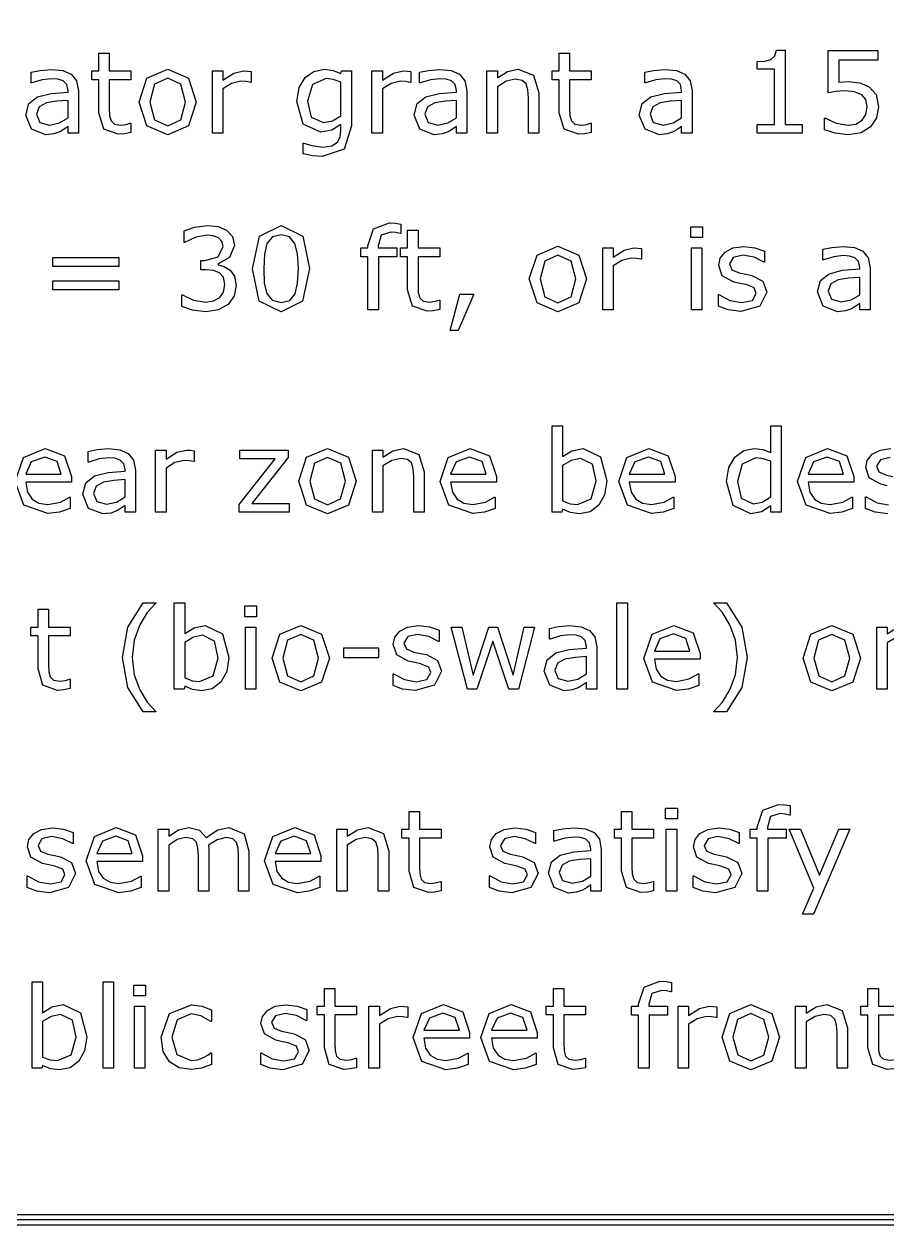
# Model space of a CAD drawing. Extents: x -17 to 192, y 167 to 459.
# Drawn here: x 131.2 to 149.25, y 238.02 to 263.16 of the extents above; entities that cross this region are included whole.
import ezdxf

# ---------------------------------------------------------------- set-up
doc = ezdxf.new("R2010")
doc.units = 0
doc.header["$MEASUREMENT"] = 0
doc.layers.add('Layer 1', color=7, linetype='Continuous')

msp = doc.modelspace()

# ---------------------------------------------------------------- linework, layer by layer
at = {"layer": 'Layer 1', "color": 7}
for points in [[(94.720714, 285.32699), (94.267482, 285.235512), (93.897411, 284.986025), (93.647924, 284.615954), (93.556446, 284.162722), (93.556446, 239.183612), (93.647924, 238.73038), (93.897411, 238.360309), (94.267482, 238.110822), (94.720714, 238.019344), (174.095614, 238.019344), (174.548846, 238.110822), (174.918917, 238.360309), (175.168404, 238.73038), (175.259882, 239.183612), (175.259882, 284.162722), (175.168404, 284.615954), (174.918917, 284.986025), (174.548846, 285.235512), (174.095614, 285.32699), (94.720714, 285.32699)], [(94.720714, 285.221054), (174.095614, 285.221054), (174.50833, 285.13814), (174.844648, 284.911756), (175.071032, 284.575438), (175.153946, 284.162722), (175.153946, 239.183612), (175.071032, 238.770896), (174.844648, 238.434578), (174.50833, 238.208194), (174.095614, 238.12528), (94.720714, 238.12528), (94.307998, 238.208194), (93.97168, 238.434578), (93.745296, 238.770896), (93.662382, 239.183612), (93.662382, 284.162722), (93.745296, 284.575438), (93.97168, 284.911756), (94.307998, 285.13814), (94.720714, 285.221054), (94.720714, 285.221054)], [(94.720714, 285.115118), (174.095614, 285.115118), (174.467815, 285.040769), (174.77038, 284.837488), (174.973661, 284.534923), (175.04801, 284.162722), (175.04801, 239.183612), (174.973661, 238.811411), (174.77038, 238.508846), (174.467815, 238.305565), (174.095614, 238.231216), (94.720714, 238.231216), (94.348513, 238.305565), (94.045948, 238.508846), (93.842667, 238.811411), (93.768318, 239.183612), (93.768318, 284.162722), (93.842667, 284.534923), (94.045948, 284.837488), (94.348513, 285.040769), (94.720714, 285.115118), (94.720714, 285.115118)], [(133.432514, 260.891046), (133.297638, 260.864302), (133.168577, 260.853851), (132.86627, 260.960822), (132.762788, 261.303822), (132.762788, 261.994479), (132.615122, 261.994479), (132.615122, 262.178187), (132.762788, 262.178187), (132.762788, 262.551421), (132.981379, 262.551421), (132.981379, 262.178187), (133.432514, 262.178187), (133.432514, 261.994479), (132.981379, 261.994479), (132.981379, 261.402655), (132.986036, 261.242198), (133.018593, 261.13523), (133.088355, 261.066629), (133.225555, 261.0457), (133.337177, 261.060808), (133.420891, 261.08755), (133.432506, 261.08755), (133.432514, 260.891046)], [(143.064473, 260.891033), (142.929597, 260.864289), (142.800536, 260.853838), (142.498228, 260.960809), (142.394747, 261.303809), (142.394747, 261.994466), (142.247081, 261.994466), (142.247081, 262.178174), (142.394747, 262.178174), (142.394747, 262.551408), (142.613338, 262.551408), (142.613338, 262.178174), (143.064473, 262.178174), (143.064473, 261.994466), (142.613338, 261.994466), (142.613338, 261.402641), (142.617995, 261.242185), (142.650549, 261.135217), (142.720314, 261.066616), (142.857514, 261.045687), (142.969136, 261.060795), (143.05285, 261.087536), (143.064465, 261.087536), (143.064473, 260.891033)], [(147.478151, 260.879418), (146.541001, 260.879418), (146.541001, 261.056152), (146.901443, 261.056152), (146.901443, 262.216544), (146.541001, 262.216544), (146.541001, 262.374674), (146.697968, 262.38629), (146.824703, 262.422334), (146.90842, 262.495586), (146.944464, 262.616509), (147.124684, 262.616509), (147.124684, 261.056141), (147.478151, 261.056141), (147.478151, 260.879418)], [(149.076889, 261.429383), (149.032706, 261.198002), (148.911781, 261.011969), (148.711796, 260.886395), (148.444369, 260.843374), (148.171131, 260.873605), (147.949051, 260.944529), (147.949051, 261.189864), (147.965323, 261.189864), (148.188565, 261.086383), (148.43971, 261.044523), (148.599004, 261.06778), (148.737365, 261.149171), (148.814105, 261.268932), (148.840849, 261.43055), (148.809456, 261.581703), (148.724576, 261.680533), (148.576912, 261.742157), (148.383901, 261.760757), (148.186239, 261.746814), (148.023457, 261.718908), (148.023457, 262.610714), (149.065253, 262.610714), (149.065253, 262.407237), (148.247863, 262.407237), (148.247863, 261.946801), (148.350183, 261.953786), (148.440874, 261.956168), (148.68737, 261.931747), (148.881545, 261.84803), (149.025721, 261.682925), (149.076881, 261.429452), (149.076889, 261.429383)], [(132.337233, 260.879418), (132.119804, 260.879418), (132.119804, 261.017782), (132.040741, 260.961971), (131.945396, 260.906159), (131.819825, 260.861977), (131.653556, 260.843377), (131.3559, 260.959648), (131.233814, 261.256142), (131.296602, 261.494499), (131.477984, 261.638676), (131.76285, 261.709603), (132.119804, 261.737506), (132.119804, 261.771227), (132.093063, 261.894475), (132.018649, 261.971212), (131.907027, 262.007259), (131.770989, 262.016572), (131.579142, 261.993315), (131.360551, 261.928204), (131.348936, 261.928204), (131.348936, 262.150282), (131.533808, 262.188651), (131.772166, 262.20958), (132.010523, 262.186323), (132.187257, 262.109583), (132.298877, 261.97122), (132.337246, 261.760768), (132.337233, 260.879418)], [(134.803358, 261.528215), (134.640579, 261.027084), (134.204559, 260.843374), (133.766214, 261.027084), (133.604596, 261.528215), (133.766214, 262.029346), (134.204559, 262.214218), (134.640579, 262.029346), (134.803358, 261.528215), (134.803358, 261.528215)], [(134.577791, 261.528215), (134.478961, 261.902611), (134.204559, 262.025859), (133.927832, 261.902611), (133.830164, 261.528215), (133.928994, 261.157307), (134.204559, 261.031733), (134.477797, 261.156145), (134.577791, 261.528215), (134.577791, 261.528215)], [(135.952125, 261.939816), (135.94051, 261.939816), (135.845167, 261.956088), (135.737035, 261.961909), (135.541698, 261.916562), (135.360314, 261.801453), (135.360314, 260.879418), (135.141723, 260.879418), (135.141723, 262.178174), (135.360314, 262.178174), (135.360314, 261.986325), (135.589371, 262.133991), (135.792846, 262.178174), (135.875398, 262.174681), (135.952138, 262.16423), (135.952125, 261.939816)], [(138.048506, 261.027084), (137.898514, 260.542231), (137.436917, 260.387587), (137.234604, 260.402695), (137.04159, 260.443391), (137.04159, 260.666632), (137.053206, 260.666632), (137.222962, 260.615473), (137.455507, 260.58408), (137.640379, 260.610821), (137.754324, 260.685235), (137.812461, 260.794532), (137.829897, 260.937547), (137.829897, 261.056144), (137.640373, 260.937547), (137.411319, 260.899177), (137.041572, 261.066608), (136.905534, 261.540997), (136.952045, 261.82935), (137.081106, 262.039802), (137.264814, 262.167702), (137.479917, 262.21421), (137.668279, 262.190953), (137.829897, 262.122352), (137.84384, 262.178163), (138.048479, 262.178163), (138.048506, 261.027084)], [(137.829915, 261.236372), (137.829915, 261.944468), (137.667133, 262.000279), (137.518305, 262.017715), (137.234604, 261.89679), (137.13112, 261.545651), (137.20786, 261.214277), (137.462497, 261.101493), (137.653182, 261.137537), (137.829915, 261.236367), (137.829915, 261.236372)], [(139.289125, 261.939816), (139.27751, 261.939816), (139.182167, 261.956088), (139.074035, 261.961909), (138.878696, 261.916562), (138.697314, 261.801453), (138.697314, 260.879418), (138.478723, 260.879418), (138.478723, 262.178174), (138.697314, 262.178174), (138.697314, 261.986325), (138.926369, 262.133991), (139.129843, 262.178174), (139.212396, 262.174681), (139.289136, 262.16423), (139.289125, 261.939816)], [(140.46231, 260.879418), (140.244881, 260.879418), (140.244881, 261.017782), (140.165816, 260.961971), (140.070473, 260.906159), (139.944899, 260.861977), (139.77863, 260.843377), (139.480974, 260.959648), (139.35889, 261.256142), (139.421676, 261.494499), (139.603061, 261.638676), (139.887927, 261.709603), (140.244881, 261.737506), (140.244881, 261.771227), (140.218137, 261.894475), (140.143723, 261.971212), (140.032103, 262.007259), (139.896065, 262.016572), (139.704216, 261.993315), (139.485626, 261.928204), (139.47401, 261.928204), (139.47401, 262.150282), (139.658882, 262.188651), (139.89724, 262.20958), (140.135597, 262.186323), (140.312331, 262.109583), (140.423953, 261.97122), (140.462323, 261.760768), (140.46231, 260.879418)], [(141.969192, 260.879418), (141.750602, 260.879418), (141.750602, 261.618906), (141.740124, 261.786337), (141.701754, 261.909585), (141.618038, 261.981676), (141.476187, 262.006097), (141.288989, 261.961914), (141.101791, 261.849131), (141.101791, 260.879418), (140.883201, 260.879418), (140.883201, 262.178174), (141.101791, 262.178174), (141.101791, 262.033997), (141.313405, 262.166548), (141.537811, 262.214218), (141.858721, 262.087483), (141.969179, 261.72239), (141.969192, 260.879418)], [(145.174806, 260.879418), (144.957377, 260.879418), (144.957377, 261.017782), (144.878314, 260.961971), (144.782969, 260.906159), (144.657395, 260.861977), (144.491128, 260.843377), (144.193473, 260.959648), (144.071386, 261.256142), (144.134174, 261.494499), (144.315556, 261.638676), (144.600422, 261.709603), (144.957377, 261.737506), (144.957377, 261.771227), (144.930635, 261.894475), (144.856221, 261.971212), (144.744599, 262.007259), (144.608561, 262.016572), (144.416714, 261.993315), (144.198121, 261.928204), (144.186506, 261.928204), (144.186506, 262.150282), (144.371378, 262.188651), (144.609736, 262.20958), (144.848093, 262.186323), (145.024827, 262.109583), (145.136446, 261.97122), (145.174816, 261.760768), (145.174806, 260.879418)], [(132.119804, 261.199167), (132.119804, 261.560772), (131.883772, 261.543336), (131.669833, 261.509618), (131.517518, 261.425901), (131.459381, 261.27126), (131.526818, 261.102665), (131.732621, 261.046854), (131.943073, 261.091037), (132.119804, 261.199172), (132.119804, 261.199167)], [(140.244881, 261.199167), (140.244881, 261.560772), (140.008849, 261.543336), (139.794907, 261.509618), (139.642592, 261.425901), (139.584455, 261.27126), (139.651895, 261.102665), (139.857695, 261.046854), (140.068147, 261.091037), (140.244881, 261.199172), (140.244881, 261.199167)], [(144.957377, 261.199167), (144.957377, 261.560772), (144.721345, 261.543336), (144.507406, 261.509618), (144.35509, 261.425901), (144.296954, 261.27126), (144.364391, 261.102665), (144.570191, 261.046854), (144.780643, 261.091037), (144.957377, 261.199172), (144.957377, 261.199167)], [(139.082163, 258.772832), (139.070548, 258.772832), (138.976367, 258.79376), (138.87405, 258.805376), (138.669411, 258.74259), (138.606623, 258.518184), (138.606623, 258.474001), (139.000785, 258.474001), (139.000785, 258.290293), (138.6136, 258.290293), (138.6136, 257.175256), (138.395009, 257.175256), (138.395009, 258.290304), (138.247343, 258.290304), (138.247343, 258.474012), (138.395009, 258.474012), (138.395009, 258.517033), (138.510119, 258.871662), (138.842654, 258.996074), (138.974044, 258.989089), (139.082176, 258.972817), (139.082163, 258.772832)], [(135.510292, 258.008925), (135.602148, 257.883352), (135.638192, 257.688015), (135.595171, 257.470586), (135.474248, 257.298504), (135.268445, 257.177582), (135.010323, 257.139212), (134.726619, 257.174094), (134.497564, 257.248508), (134.497564, 257.491515), (134.515, 257.491515), (134.747542, 257.383382), (135.005666, 257.340361), (135.161471, 257.364782), (135.295184, 257.43687), (135.374249, 257.549654), (135.400991, 257.705459), (135.370759, 257.858936), (135.289371, 257.955442), (135.162633, 258.004277), (135.002179, 258.01822), (134.897534, 258.01822), (134.897534, 258.211231), (134.978925, 258.211231), (135.260301, 258.284481), (135.366111, 258.500748), (135.339367, 258.610042), (135.264953, 258.687946), (135.157982, 258.729803), (135.028921, 258.741418), (134.794053, 258.701887), (134.559183, 258.590264), (134.547567, 258.590264), (134.547567, 258.833273), (134.76732, 258.907687), (135.034744, 258.94257), (135.257986, 258.919313), (135.432394, 258.844899), (135.559132, 258.710023), (135.602153, 258.525151), (135.499833, 258.272842), (135.260312, 258.137965), (135.260312, 258.121693), (135.388211, 258.082159), (135.510298, 258.008909), (135.510292, 258.008925)], [(137.174141, 258.041482), (137.027639, 257.356641), (136.575342, 257.139212), (136.119556, 257.360128), (135.976541, 258.039157), (136.121881, 258.720508), (136.575342, 258.941424), (137.029965, 258.717021), (137.174141, 258.041482), (137.174141, 258.041482)], [(136.868347, 257.513607), (136.922994, 257.734524), (136.938101, 258.041482), (136.922994, 258.348438), (136.867185, 258.569354), (136.755563, 258.704231), (136.575342, 258.749578), (136.393957, 258.704231), (136.281174, 258.567029), (136.226527, 258.342625), (136.212583, 258.039157), (136.225362, 257.735685), (136.280012, 257.517095), (136.388144, 257.378731), (136.575342, 257.331061), (136.756724, 257.376405), (136.868347, 257.513607), (136.868347, 257.513607)], [(139.894901, 257.186884), (139.760027, 257.16014), (139.630966, 257.149689), (139.328659, 257.25666), (139.225175, 257.59966), (139.225175, 258.290317), (139.077512, 258.290317), (139.077512, 258.474025), (139.225175, 258.474025), (139.225175, 258.847259), (139.443769, 258.847259), (139.443769, 258.474025), (139.894901, 258.474025), (139.894901, 258.290317), (139.443769, 258.290317), (139.443769, 257.698493), (139.448425, 257.538036), (139.480982, 257.431068), (139.550745, 257.362467), (139.687947, 257.341538), (139.799566, 257.356646), (139.883283, 257.383388), (139.894898, 257.383388), (139.894901, 257.186884)], [(145.395722, 258.691441), (145.149226, 258.691441), (145.149226, 258.91817), (145.395722, 258.91817), (145.395722, 258.691441)], [(142.969131, 257.824053), (142.806349, 257.322922), (142.370329, 257.139212), (141.931984, 257.322922), (141.770366, 257.824053), (141.931984, 258.325184), (142.370329, 258.510056), (142.806349, 258.325184), (142.969131, 257.824053), (142.969131, 257.824053)], [(144.117894, 258.235654), (144.106279, 258.235654), (144.010937, 258.251926), (143.902802, 258.257747), (143.707465, 258.2124), (143.526083, 258.097291), (143.526083, 257.175256), (143.30749, 257.175256), (143.30749, 258.474012), (143.526083, 258.474012), (143.526083, 258.282163), (143.755138, 258.429829), (143.958613, 258.474012), (144.041165, 258.470519), (144.117905, 258.460068), (144.117894, 258.235654)], [(145.38177, 257.175256), (145.16318, 257.175256), (145.16318, 258.474012), (145.38177, 258.474012), (145.38177, 257.175256)], [(146.74215, 257.549652), (146.594484, 257.257809), (146.193347, 257.143863), (145.928248, 257.177582), (145.727096, 257.253157), (145.727096, 257.498492), (145.738711, 257.498492), (145.96893, 257.37408), (146.211937, 257.328735), (146.437504, 257.375244), (146.518895, 257.521746), (146.474712, 257.638017), (146.304956, 257.705457), (146.182869, 257.729878), (146.046832, 257.760109), (145.803823, 257.89266), (145.732898, 258.108924), (145.765453, 258.260078), (145.866611, 258.386813), (146.031716, 258.472856), (146.257283, 258.50541), (146.492151, 258.476343), (146.690977, 258.407742), (146.690977, 258.174036), (146.679336, 258.174036), (146.475861, 258.277519), (146.240993, 258.320538), (146.03868, 258.27403), (145.956127, 258.137992), (146.006123, 258.017069), (146.164253, 257.950794), (146.299127, 257.922888), (146.424701, 257.897303), (146.659571, 257.777545), (146.742124, 257.549652), (146.74215, 257.549652)], [(148.901317, 257.175256), (148.683891, 257.175256), (148.683891, 257.31362), (148.604825, 257.257809), (148.509483, 257.201997), (148.383909, 257.157815), (148.21764, 257.139215), (147.919984, 257.255486), (147.797897, 257.55198), (147.860686, 257.790337), (148.04207, 257.934514), (148.326936, 258.005441), (148.683891, 258.033344), (148.683891, 258.067065), (148.657147, 258.190313), (148.582733, 258.26705), (148.471113, 258.303097), (148.335075, 258.31241), (148.143226, 258.289153), (147.924635, 258.224042), (147.91302, 258.224042), (147.91302, 258.44612), (148.097892, 258.484489), (148.33625, 258.505418), (148.574607, 258.482161), (148.751341, 258.405421), (148.86296, 258.267058), (148.90133, 258.056606), (148.901317, 257.175256)], [(133.181367, 258.084501), (131.802384, 258.084501), (131.802384, 258.270537), (133.181367, 258.270537), (133.181367, 258.084501)], [(142.743563, 257.824053), (142.644731, 258.198449), (142.370329, 258.321697), (142.093602, 258.198449), (141.995933, 257.824053), (142.094766, 257.453145), (142.370329, 257.327571), (142.643569, 257.451983), (142.743563, 257.824053), (142.743563, 257.824053)], [(133.181367, 257.59616), (131.802384, 257.59616), (131.802384, 257.782196), (133.181367, 257.782196), (133.181367, 257.59616)], [(148.683891, 257.495005), (148.683891, 257.85661), (148.447859, 257.839174), (148.233917, 257.805456), (148.081602, 257.721739), (148.023465, 257.567098), (148.090905, 257.398503), (148.296705, 257.342692), (148.507157, 257.386875), (148.683891, 257.49501), (148.683891, 257.495005)], [(140.612299, 257.50663), (140.284412, 256.745049), (140.114656, 256.745049), (140.316969, 257.50663), (140.612299, 257.50663)], [(143.392358, 253.601189), (143.345849, 253.308185), (143.222601, 253.089594), (143.041219, 252.951231), (142.82379, 252.905884), (142.630779, 252.932625), (142.467997, 253.002391), (142.454046, 252.941928), (142.249407, 252.941928), (142.249407, 254.751117), (142.467997, 254.751117), (142.467997, 254.104646), (142.663334, 254.227894), (142.895878, 254.276728), (143.258645, 254.099995), (143.392358, 253.601189), (143.392358, 253.601189)], [(147.042132, 252.941928), (146.823541, 252.941928), (146.823541, 253.077966), (146.627041, 252.951231), (146.404963, 252.905884), (146.035216, 253.084943), (145.899178, 253.581422), (145.945689, 253.875591), (146.073586, 254.095346), (146.257297, 254.23022), (146.475887, 254.276728), (146.657272, 254.254635), (146.823541, 254.18836), (146.823541, 254.751115), (147.042132, 254.751115), (147.042132, 252.941928)], [(132.189569, 253.568633), (131.232652, 253.568633), (131.268696, 253.359345), (131.367526, 253.214004), (131.510541, 253.130287), (131.694252, 253.102384), (131.960512, 253.154706), (132.152361, 253.259351), (132.163976, 253.259351), (132.163976, 253.020993), (131.938409, 252.94309), (131.696561, 252.911697), (131.191943, 253.086105), (131.010558, 253.583748), (131.183805, 254.08953), (131.641914, 254.276728), (132.046541, 254.123249), (132.189556, 253.687229), (132.189569, 253.568633)], [(133.530182, 252.941928), (133.312753, 252.941928), (133.312753, 253.080292), (133.233691, 253.024481), (133.138346, 252.968669), (133.012772, 252.924487), (132.846505, 252.905887), (132.548849, 253.022158), (132.426763, 253.318652), (132.489551, 253.557009), (132.670933, 253.701186), (132.955799, 253.772113), (133.312753, 253.800016), (133.312753, 253.833737), (133.286012, 253.956985), (133.211598, 254.033722), (133.099976, 254.069769), (132.963938, 254.079082), (132.772091, 254.055825), (132.553498, 253.990714), (132.541883, 253.990714), (132.541883, 254.212792), (132.726755, 254.251161), (132.965112, 254.27209), (133.20347, 254.248833), (133.380203, 254.172093), (133.491823, 254.03373), (133.530193, 253.823278), (133.530182, 252.941928)], [(134.761501, 254.002326), (134.749886, 254.002326), (134.654544, 254.018598), (134.546411, 254.024419), (134.351075, 253.979072), (134.16969, 253.863963), (134.16969, 252.941928), (133.9511, 252.941928), (133.9511, 254.240684), (134.16969, 254.240684), (134.16969, 254.048835), (134.398747, 254.196501), (134.602222, 254.240684), (134.684775, 254.237191), (134.761515, 254.22674), (134.761501, 254.002326)], [(136.74626, 252.941928), (135.69749, 252.941928), (135.69749, 253.103546), (136.45442, 254.058138), (135.713767, 254.058138), (135.713767, 254.240684), (136.726496, 254.240684), (136.726496, 254.084879), (135.966076, 253.1268), (136.74626, 253.1268), (136.74626, 252.941928)], [(138.1485, 253.590725), (137.985718, 253.089594), (137.549701, 252.905884), (137.111356, 253.089594), (136.949738, 253.590725), (137.111356, 254.091856), (137.549701, 254.276728), (137.985718, 254.091856), (138.1485, 253.590725), (138.1485, 253.590725)], [(139.572829, 252.941928), (139.354239, 252.941928), (139.354239, 253.681416), (139.343788, 253.848847), (139.305418, 253.972095), (139.221701, 254.044186), (139.07985, 254.068607), (138.892653, 254.024424), (138.705455, 253.911641), (138.705455, 252.941928), (138.486864, 252.941928), (138.486864, 254.240684), (138.705455, 254.240684), (138.705455, 254.096507), (138.917068, 254.229058), (139.141474, 254.276728), (139.462385, 254.149993), (139.572843, 253.7849), (139.572829, 252.941928)], [(141.080876, 253.568633), (140.123958, 253.568633), (140.160003, 253.359345), (140.258832, 253.214004), (140.401847, 253.130287), (140.585558, 253.102384), (140.851818, 253.154706), (141.043668, 253.259351), (141.055283, 253.259351), (141.055283, 253.020993), (140.829715, 252.94309), (140.58787, 252.911697), (140.08325, 253.086105), (139.901865, 253.583748), (140.075111, 254.08953), (140.533221, 254.276728), (140.937848, 254.123249), (141.080863, 253.687229), (141.080876, 253.568633)], [(144.820177, 253.568625), (143.86326, 253.568625), (143.899304, 253.359337), (143.998136, 253.213996), (144.141149, 253.130279), (144.324859, 253.102376), (144.591122, 253.154698), (144.782969, 253.259343), (144.794584, 253.259343), (144.794584, 253.020985), (144.569016, 252.943082), (144.327172, 252.911689), (143.822551, 253.086097), (143.641166, 253.58374), (143.814412, 254.089522), (144.272522, 254.27672), (144.677149, 254.123241), (144.820164, 253.687221), (144.820177, 253.568625)], [(148.559478, 253.568633), (147.602561, 253.568633), (147.638605, 253.359345), (147.737437, 253.214004), (147.880453, 253.130287), (148.06416, 253.102384), (148.330424, 253.154706), (148.522273, 253.259351), (148.533888, 253.259351), (148.533888, 253.020993), (148.30832, 252.94309), (148.066476, 252.911697), (147.561855, 253.086105), (147.380473, 253.583748), (147.553716, 254.08953), (148.011829, 254.276728), (148.416453, 254.123249), (148.559468, 253.687229), (148.559478, 253.568633)], [(149.259422, 253.49655), (149.123384, 253.526781), (148.880375, 253.659332), (148.809451, 253.875596), (148.842005, 254.02675), (148.943163, 254.153485), (149.108268, 254.239528), (149.333836, 254.272082)], [(131.976792, 253.736063), (131.889588, 254.002326), (131.630302, 254.096507), (131.350085, 253.993026), (131.232652, 253.736063), (131.976792, 253.736063)], [(137.922932, 253.590725), (137.8241, 253.965121), (137.549701, 254.088369), (137.272973, 253.965121), (137.175305, 253.590725), (137.274135, 253.219817), (137.549701, 253.094243), (137.822938, 253.218655), (137.922932, 253.590725), (137.922932, 253.590725)], [(140.868098, 253.736063), (140.780894, 254.002326), (140.521608, 254.096507), (140.241391, 253.993026), (140.123958, 253.736063), (140.868098, 253.736063)], [(143.166793, 253.595369), (143.090053, 253.947671), (142.842393, 254.068594), (142.649382, 254.026737), (142.467997, 253.92093), (142.467997, 253.17679), (142.627289, 253.118654), (142.779607, 253.102382), (143.063309, 253.220978), (143.166793, 253.595374), (143.166793, 253.595369)], [(144.607399, 253.736055), (144.520196, 254.002318), (144.260909, 254.096499), (143.980695, 253.993018), (143.86326, 253.736055), (144.607399, 253.736055)], [(146.823541, 253.261677), (146.823541, 254.006978), (146.665411, 254.061625), (146.513096, 254.076732), (146.227065, 253.948833), (146.124746, 253.586066), (146.203811, 253.233763), (146.457284, 253.114002), (146.645644, 253.154698), (146.823541, 253.261669), (146.823541, 253.261677)], [(148.346701, 253.736063), (148.259497, 254.002326), (148.000211, 254.096507), (147.719996, 253.993026), (147.602561, 253.736063), (148.346701, 253.736063)], [(149.317572, 254.08721), (149.115259, 254.040702), (149.032706, 253.904664), (149.082702, 253.783741), (149.240833, 253.717466), (149.375706, 253.68956)], [(133.312753, 253.261677), (133.312753, 253.623282), (133.076721, 253.605846), (132.862782, 253.572128), (132.710467, 253.488411), (132.65233, 253.33377), (132.719767, 253.165175), (132.925568, 253.109364), (133.13602, 253.153547), (133.312753, 253.261682), (133.312753, 253.261677)], [(149.2699, 252.910535), (149.004801, 252.944254), (148.803649, 253.019829), (148.803649, 253.265164), (148.815264, 253.265164), (149.045483, 253.140752), (149.288489, 253.095407)], [(133.956899, 248.758712), (133.690639, 248.758712), (133.37089, 249.273797), (133.256945, 249.902827), (133.37089, 250.531857), (133.690639, 251.046942), (133.956899, 251.046942), (133.956899, 251.035327), (133.776678, 250.838827), (133.618548, 250.580702), (133.504602, 250.265607), (133.461581, 249.902838), (133.503441, 249.538906), (133.618548, 249.224973), (133.777843, 248.966849), (133.956899, 248.770351), (133.956899, 248.758712)], [(135.485874, 249.897014), (135.439366, 249.60401), (135.316118, 249.385419), (135.134733, 249.247056), (134.917306, 249.201709), (134.724293, 249.22845), (134.561514, 249.298215), (134.547562, 249.237766), (134.342923, 249.237766), (134.342923, 251.046955), (134.561514, 251.046955), (134.561514, 250.400484), (134.75685, 250.523732), (134.989395, 250.572566), (135.352162, 250.395833), (135.485874, 249.897027), (135.485874, 249.897014)], [(136.061421, 250.75393), (135.814923, 250.75393), (135.814923, 250.980659), (136.061421, 250.980659), (136.061421, 250.75393)], [(143.823728, 249.237766), (143.605135, 249.237766), (143.605135, 251.046955), (143.823728, 251.046955), (143.823728, 249.237766)], [(146.330549, 249.90284), (146.216601, 249.27381), (145.896853, 248.758725), (145.630592, 248.758725), (145.630592, 248.77034), (145.809651, 248.966838), (145.968944, 249.224963), (146.082889, 249.538896), (146.12591, 249.902827), (146.082889, 250.265597), (145.968944, 250.580691), (145.809651, 250.838816), (145.630592, 251.035316), (145.630592, 251.046932), (145.896853, 251.046932), (146.216601, 250.531847), (146.330549, 249.902817), (146.330549, 249.90284)], [(132.1605, 249.249381), (132.025626, 249.222637), (131.896562, 249.212186), (131.594258, 249.319157), (131.490774, 249.662157), (131.490774, 250.352814), (131.34311, 250.352814), (131.34311, 250.536522), (131.490774, 250.536522), (131.490774, 250.909756), (131.709364, 250.909756), (131.709364, 250.536522), (132.1605, 250.536522), (132.1605, 250.352814), (131.709364, 250.352814), (131.709364, 249.760989), (131.714021, 249.600533), (131.746578, 249.493565), (131.816341, 249.424964), (131.953543, 249.404035), (132.065162, 249.419143), (132.148879, 249.445884), (132.160494, 249.445884), (132.1605, 249.249381)], [(136.047467, 249.237766), (135.828877, 249.237766), (135.828877, 250.536522), (136.047467, 250.536522), (136.047467, 249.237766)], [(137.586906, 249.886563), (137.424127, 249.385432), (136.988108, 249.201722), (136.549762, 249.385432), (136.388144, 249.886563), (136.549762, 250.387694), (136.988108, 250.572566), (137.424127, 250.387694), (137.586906, 249.886563), (137.586906, 249.886563)], [(139.934435, 249.612167), (139.786769, 249.320324), (139.385632, 249.206379), (139.120533, 249.240097), (138.919381, 249.315672), (138.919381, 249.561007), (138.930996, 249.561007), (139.161215, 249.436595), (139.404221, 249.391251), (139.629789, 249.437759), (139.71118, 249.584261), (139.666997, 249.700532), (139.497238, 249.767972), (139.375154, 249.792393), (139.239116, 249.822624), (138.996107, 249.955175), (138.925183, 250.17144), (138.957737, 250.322593), (139.058895, 250.449329), (139.224001, 250.535371), (139.449568, 250.567925), (139.684436, 250.538858), (139.883262, 250.470257), (139.883262, 250.236551), (139.871647, 250.236551), (139.668172, 250.340035), (139.433304, 250.383053), (139.230991, 250.336545), (139.148438, 250.200507), (139.198434, 250.079584), (139.356565, 250.013309), (139.491438, 249.985403), (139.617012, 249.959818), (139.851882, 249.84006), (139.934435, 249.612167), (139.934435, 249.612167)], [(141.880824, 250.536527), (141.542475, 249.237771), (141.340162, 249.237771), (141.006462, 250.238866), (140.675088, 249.237766), (140.473936, 249.237766), (140.132097, 250.536522), (140.35999, 250.536522), (140.598348, 249.530771), (140.922745, 250.536522), (141.102966, 250.536522), (141.435504, 249.530771), (141.661072, 250.536522), (141.880824, 250.536527)], [(143.181906, 249.237766), (142.964479, 249.237766), (142.964479, 249.37613), (142.885414, 249.320319), (142.790071, 249.264507), (142.664498, 249.220325), (142.498228, 249.201725), (142.200573, 249.317996), (142.078486, 249.61449), (142.141274, 249.852847), (142.322659, 249.997024), (142.607525, 250.067951), (142.964479, 250.095854), (142.964479, 250.129575), (142.937735, 250.252823), (142.863321, 250.32956), (142.751702, 250.365607), (142.615664, 250.37492), (142.423814, 250.351663), (142.205224, 250.286552), (142.193609, 250.286552), (142.193609, 250.50863), (142.378481, 250.546999), (142.616838, 250.567928), (142.855196, 250.544671), (143.031929, 250.467931), (143.143549, 250.329568), (143.181919, 250.119116), (143.181906, 249.237766)], [(145.343401, 249.864471), (144.386483, 249.864471), (144.422527, 249.655183), (144.521357, 249.509842), (144.664372, 249.426125), (144.848083, 249.398222), (145.114346, 249.450544), (145.306192, 249.555189), (145.317807, 249.555189), (145.317807, 249.316831), (145.09224, 249.238928), (144.850395, 249.207535), (144.345774, 249.381943), (144.16439, 249.879586), (144.337636, 250.385368), (144.795745, 250.572566), (145.200372, 250.419087), (145.343387, 249.983067), (145.343401, 249.864471)], [(148.700168, 249.886568), (148.537388, 249.385438), (148.101369, 249.201727), (147.663024, 249.385438), (147.501406, 249.886568), (147.663024, 250.387699), (148.101369, 250.572571), (148.537388, 250.387699), (148.700168, 249.886568), (148.700168, 249.886568)], [(150.124497, 249.237766), (149.905907, 249.237766), (149.905907, 249.977254), (149.895456, 250.144685), (149.857086, 250.267933), (149.773369, 250.340024), (149.631518, 250.364445), (149.444321, 250.320262), (149.257123, 250.207479), (149.257123, 249.237766), (149.038532, 249.237766), (149.038532, 250.536522), (149.257123, 250.536522), (149.257123, 250.392345), (149.468736, 250.524896), (149.693142, 250.572566), (150.014053, 250.445831), (150.124511, 250.080738), (150.124497, 249.237766)], [(135.260306, 249.891193), (135.183567, 250.243496), (134.935909, 250.364419), (134.742899, 250.322562), (134.561514, 250.216755), (134.561514, 249.472615), (134.720806, 249.414478), (134.873121, 249.398206), (135.156825, 249.516803), (135.260306, 249.891199), (135.260306, 249.891193)], [(137.361339, 249.886563), (137.262509, 250.260959), (136.988108, 250.384207), (136.71138, 250.260959), (136.613712, 249.886563), (136.712542, 249.515655), (136.988108, 249.390081), (137.261345, 249.514493), (137.361339, 249.886563), (137.361339, 249.886563)], [(145.130623, 250.031901), (145.043419, 250.298164), (144.784133, 250.392345), (144.503918, 250.288864), (144.386483, 250.031901), (145.130623, 250.031901)], [(148.4746, 249.886568), (148.37577, 250.260964), (148.101369, 250.384212), (147.824641, 250.260964), (147.726973, 249.886568), (147.825803, 249.51566), (148.101369, 249.390086), (148.374606, 249.514499), (148.4746, 249.886568), (148.4746, 249.886568)], [(138.613586, 249.890056), (137.88805, 249.890056), (137.88805, 250.100508), (138.613586, 250.100508), (138.613586, 249.890056)], [(142.964479, 249.557515), (142.964479, 249.91912), (142.728447, 249.901684), (142.514506, 249.867966), (142.36219, 249.784249), (142.304054, 249.629608), (142.371493, 249.461013), (142.577294, 249.405202), (142.787746, 249.449385), (142.964479, 249.55752), (142.964479, 249.557515)], [(139.923971, 245.016053), (139.789094, 244.989309), (139.660033, 244.978858), (139.357726, 245.085829), (139.254245, 245.428829), (139.254245, 246.119486), (139.106579, 246.119486), (139.106579, 246.303194), (139.254245, 246.303194), (139.254245, 246.676428), (139.472836, 246.676428), (139.472836, 246.303194), (139.923971, 246.303194), (139.923971, 246.119486), (139.472836, 246.119486), (139.472836, 245.527661), (139.477492, 245.367205), (139.510047, 245.260237), (139.579812, 245.191636), (139.717011, 245.170707), (139.828634, 245.185815), (139.912348, 245.212556), (139.923963, 245.212556), (139.923971, 245.016053)], [(144.370206, 245.016066), (144.23533, 244.989322), (144.106269, 244.978871), (143.803961, 245.085842), (143.70048, 245.428842), (143.70048, 246.119499), (143.552814, 246.119499), (143.552814, 246.303207), (143.70048, 246.303207), (143.70048, 246.676441), (143.919071, 246.676441), (143.919071, 246.303207), (144.370206, 246.303207), (144.370206, 246.119499), (143.919071, 246.119499), (143.919071, 245.527675), (143.923728, 245.367218), (143.956282, 245.26025), (144.026044, 245.191649), (144.163247, 245.17072), (144.274866, 245.185828), (144.358583, 245.21257), (144.370225, 245.21257), (144.370206, 245.016066)], [(144.869011, 246.520623), (144.622515, 246.520623), (144.622515, 246.747352), (144.869011, 246.747352), (144.869011, 246.520623)], [(147.227004, 246.602014), (147.215389, 246.602014), (147.12121, 246.622942), (147.018891, 246.634558), (146.814252, 246.571772), (146.751466, 246.347366), (146.751466, 246.303183), (147.145626, 246.303183), (147.145626, 246.119475), (146.758441, 246.119475), (146.758441, 245.004438), (146.53985, 245.004438), (146.53985, 246.119486), (146.392186, 246.119486), (146.392186, 246.303194), (146.53985, 246.303194), (146.53985, 246.346215), (146.65496, 246.700844), (146.987498, 246.825256), (147.118885, 246.818271), (147.227017, 246.801999), (147.227004, 246.602014)], [(132.276773, 245.378834), (132.129107, 245.086991), (131.72797, 244.973045), (131.462868, 245.006764), (131.261719, 245.082339), (131.261719, 245.327674), (131.273334, 245.327674), (131.503551, 245.203262), (131.74656, 245.157917), (131.972127, 245.204426), (132.053518, 245.350928), (132.009333, 245.467199), (131.839576, 245.534639), (131.717492, 245.55906), (131.581454, 245.589291), (131.338446, 245.721842), (131.267519, 245.938106), (131.300076, 246.08926), (131.401231, 246.215995), (131.566339, 246.302038), (131.791906, 246.334592), (132.026774, 246.305525), (132.2256, 246.236924), (132.2256, 246.003218), (132.213959, 246.003218), (132.010484, 246.106701), (131.775613, 246.14972), (131.5733, 246.103212), (131.490747, 245.967174), (131.540746, 245.846251), (131.698874, 245.779976), (131.83375, 245.75207), (131.959324, 245.726485), (132.194192, 245.606727), (132.276747, 245.378834), (132.276773, 245.378834)], [(133.676685, 245.631143), (132.719767, 245.631143), (132.755811, 245.421855), (132.854644, 245.276514), (132.997659, 245.192797), (133.181367, 245.164894), (133.44763, 245.217216), (133.639479, 245.321861), (133.651094, 245.321861), (133.651094, 245.083503), (133.425527, 245.0056), (133.183682, 244.974207), (132.679061, 245.148615), (132.497679, 245.646258), (132.670923, 246.15204), (133.129035, 246.339238), (133.533659, 246.185759), (133.676674, 245.749739), (133.676685, 245.631143)], [(133.463907, 245.798573), (133.376703, 246.064836), (133.117417, 246.159017), (132.837202, 246.055536), (132.719767, 245.798573), (133.463907, 245.798573)], [(135.903291, 245.004438), (135.6847, 245.004438), (135.6847, 245.743926), (135.676551, 245.905544), (135.645156, 246.029956), (135.568416, 246.105532), (135.424239, 246.131117), (135.240532, 246.084609), (135.056821, 245.968338), (135.062642, 245.905549), (135.065023, 245.835787), (135.065023, 245.004438), (134.846433, 245.004438), (134.846433, 245.743926), (134.838283, 245.906708), (134.806891, 246.031118), (134.730151, 246.105532), (134.585972, 246.131117), (134.405751, 246.086934), (134.226692, 245.974151), (134.226692, 245.004438), (134.008101, 245.004438), (134.008101, 246.303194), (134.226692, 246.303194), (134.226692, 246.159017), (134.430169, 246.291568), (134.647598, 246.339238), (134.872002, 246.283427), (135.010365, 246.128786), (135.25221, 246.289242), (135.485916, 246.339238), (135.801014, 246.209013), (135.903333, 245.84741), (135.903291, 245.004438)], [(137.411337, 245.631143), (136.45442, 245.631143), (136.490464, 245.421855), (136.589294, 245.276514), (136.732309, 245.192797), (136.916019, 245.164894), (137.18228, 245.217216), (137.374129, 245.321861), (137.385744, 245.321861), (137.385744, 245.083503), (137.160176, 245.0056), (136.918329, 244.974207), (136.413711, 245.148615), (136.232326, 245.646258), (136.405573, 246.15204), (136.863682, 246.339238), (137.268309, 246.185759), (137.411324, 245.749739), (137.411337, 245.631143)], [(137.19856, 245.798573), (137.111356, 246.064836), (136.85207, 246.159017), (136.571852, 246.055536), (136.45442, 245.798573), (137.19856, 245.798573)], [(138.82869, 245.004438), (138.610099, 245.004438), (138.610099, 245.743926), (138.599648, 245.911357), (138.561278, 246.034605), (138.477562, 246.106696), (138.335711, 246.131117), (138.148513, 246.086934), (137.961315, 245.974151), (137.961315, 245.004438), (137.742725, 245.004438), (137.742725, 246.303194), (137.961315, 246.303194), (137.961315, 246.159017), (138.172929, 246.291568), (138.397335, 246.339238), (138.718245, 246.212503), (138.828703, 245.84741), (138.82869, 245.004438)], [(141.952912, 245.37882), (141.805249, 245.086977), (141.404112, 244.973032), (141.13901, 245.00675), (140.937861, 245.082326), (140.937861, 245.327661), (140.949476, 245.327661), (141.179695, 245.203248), (141.422704, 245.157904), (141.648271, 245.204412), (141.72966, 245.350915), (141.685477, 245.467186), (141.515721, 245.534625), (141.393637, 245.559046), (141.257599, 245.589278), (141.01459, 245.721828), (140.943663, 245.938093), (140.97622, 246.089247), (141.077375, 246.215982), (141.242483, 246.302024), (141.468051, 246.334579), (141.702918, 246.305512), (141.901745, 246.236911), (141.901745, 246.003204), (141.890129, 246.003204), (141.686654, 246.106688), (141.451784, 246.149707), (141.249471, 246.103198), (141.166918, 245.96716), (141.216916, 245.846238), (141.375044, 245.779963), (141.509921, 245.752057), (141.635495, 245.726472), (141.870362, 245.606714), (141.952915, 245.37882), (141.952912, 245.37882)], [(143.274925, 245.004438), (143.057496, 245.004438), (143.057496, 245.142802), (142.978431, 245.086991), (142.883088, 245.031179), (142.757514, 244.986997), (142.591245, 244.968397), (142.293589, 245.084668), (142.171505, 245.381162), (142.234291, 245.619519), (142.415676, 245.763696), (142.700542, 245.834623), (143.057496, 245.862526), (143.057496, 245.896247), (143.030755, 246.019495), (142.956341, 246.096232), (142.844718, 246.132279), (142.70868, 246.141592), (142.516831, 246.118335), (142.298241, 246.053224), (142.286626, 246.053224), (142.286626, 246.275302), (142.471498, 246.313671), (142.709852, 246.3346), (142.94821, 246.311343), (143.124944, 246.234603), (143.236566, 246.09624), (143.274936, 245.885788), (143.274925, 245.004438)], [(144.855057, 245.004438), (144.636467, 245.004438), (144.636467, 246.303194), (144.855057, 246.303194), (144.855057, 245.004438)], [(146.21544, 245.378834), (146.067773, 245.086991), (145.666636, 244.973045), (145.401535, 245.006764), (145.200386, 245.082339), (145.200386, 245.327674), (145.212001, 245.327674), (145.442217, 245.203262), (145.685226, 245.157917), (145.910794, 245.204426), (145.992185, 245.350928), (145.947999, 245.467199), (145.778243, 245.534639), (145.656159, 245.55906), (145.520121, 245.589291), (145.277112, 245.721842), (145.206185, 245.938106), (145.238742, 246.08926), (145.339897, 246.215995), (145.505005, 246.302038), (145.730573, 246.334592), (145.96544, 246.305525), (146.164267, 246.236924), (146.164267, 246.003218), (146.152651, 246.003218), (145.949177, 246.106701), (145.714306, 246.14972), (145.511995, 246.103212), (145.42944, 245.967174), (145.479439, 245.846251), (145.637567, 245.779976), (145.772443, 245.75207), (145.898017, 245.726485), (146.132884, 245.606727), (146.21544, 245.378834), (146.21544, 245.378834)], [(148.476926, 246.303194), (147.718835, 244.525397), (147.485126, 244.525397), (147.726973, 245.067224), (147.209563, 246.303194), (147.446759, 246.303194), (147.84557, 245.340464), (148.247871, 246.303194), (148.476926, 246.303194)], [(143.057496, 245.324187), (143.057496, 245.685792), (142.821464, 245.668356), (142.607525, 245.634638), (142.455207, 245.550921), (142.397073, 245.39628), (142.46451, 245.227685), (142.670311, 245.171874), (142.880763, 245.216057), (143.057496, 245.324192), (143.057496, 245.324187)], [(132.511641, 241.959537), (132.465133, 241.666533), (132.341885, 241.447942), (132.1605, 241.309579), (131.943073, 241.264232), (131.75006, 241.290973), (131.587281, 241.360739), (131.573326, 241.300276), (131.36869, 241.300276), (131.36869, 243.109465), (131.587281, 243.109465), (131.587281, 242.462994), (131.782617, 242.586242), (132.015162, 242.635076), (132.377929, 242.458343), (132.511641, 241.959537), (132.511641, 241.959537)], [(133.073234, 241.300276), (132.854644, 241.300276), (132.854644, 243.109465), (133.073234, 243.109465), (133.073234, 241.300276)], [(133.740634, 242.816461), (133.494138, 242.816461), (133.494138, 243.04319), (133.740634, 243.04319), (133.740634, 242.816461)], [(138.151987, 241.311904), (138.017113, 241.28516), (137.88805, 241.274709), (137.585745, 241.38168), (137.482261, 241.72468), (137.482261, 242.415337), (137.334598, 242.415337), (137.334598, 242.599045), (137.482261, 242.599045), (137.482261, 242.972279), (137.700852, 242.972279), (137.700852, 242.599045), (138.151987, 242.599045), (138.151987, 242.415337), (137.700852, 242.415337), (137.700852, 241.823513), (137.705508, 241.663056), (137.738065, 241.556088), (137.807828, 241.487487), (137.94503, 241.466558), (138.05665, 241.481666), (138.140367, 241.508408), (138.151982, 241.508408), (138.151987, 241.311904)], [(142.943551, 241.311904), (142.808674, 241.28516), (142.679613, 241.274709), (142.377306, 241.38168), (142.273825, 241.72468), (142.273825, 242.415337), (142.126159, 242.415337), (142.126159, 242.599045), (142.273825, 242.599045), (142.273825, 242.972279), (142.492416, 242.972279), (142.492416, 242.599045), (142.943551, 242.599045), (142.943551, 242.415337), (142.492416, 242.415337), (142.492416, 241.823513), (142.497072, 241.663056), (142.529626, 241.556088), (142.599389, 241.487487), (142.736591, 241.466558), (142.848211, 241.481666), (142.931928, 241.508408), (142.943543, 241.508408), (142.943551, 241.311904)], [(144.743437, 242.897852), (144.731822, 242.897852), (144.637644, 242.91878), (144.535324, 242.930396), (144.330685, 242.86761), (144.2679, 242.643204), (144.2679, 242.599021), (144.66206, 242.599021), (144.66206, 242.415313), (144.274861, 242.415313), (144.274861, 241.300276), (144.05627, 241.300276), (144.05627, 242.415324), (143.908607, 242.415324), (143.908607, 242.599032), (144.05627, 242.599032), (144.05627, 242.642053), (144.17138, 242.996682), (144.503918, 243.121094), (144.635305, 243.114109), (144.743437, 243.097837), (144.743437, 242.897852)], [(149.524534, 241.311891), (149.38966, 241.285147), (149.260597, 241.274696), (148.958292, 241.381667), (148.854809, 241.724667), (148.854809, 242.415324), (148.707145, 242.415324), (148.707145, 242.599032), (148.854809, 242.599032), (148.854809, 242.972266), (149.073399, 242.972266), (149.073399, 242.599032), (149.524534, 242.599032), (149.524534, 242.415324), (149.073399, 242.415324), (149.073399, 241.823499), (149.078056, 241.663043), (149.110613, 241.556075), (149.180375, 241.487474), (149.317577, 241.466545), (149.429197, 241.481653), (149.512914, 241.508394), (149.524529, 241.508394), (149.524534, 241.311891)], [(135.119617, 241.381667), (134.911491, 241.300276), (134.703365, 241.271209), (134.445243, 241.311904), (134.244091, 241.437476), (134.112704, 241.649092), (134.066196, 241.947909), (134.240604, 242.447878), (134.703365, 242.629263), (134.921955, 242.59787), (135.119617, 242.521131), (135.119617, 242.278122), (135.108002, 242.278122), (134.901037, 242.397883), (134.694075, 242.43974), (134.399906, 242.314166), (134.292935, 241.947909), (134.397581, 241.586303), (134.694075, 241.460732), (134.828949, 241.478168), (134.952197, 241.523515), (135.041727, 241.574675), (135.108002, 241.622348), (135.119617, 241.622348), (135.119617, 241.381667)], [(137.164841, 241.674672), (137.017175, 241.382829), (136.616038, 241.268883), (136.350936, 241.302602), (136.149787, 241.378177), (136.149787, 241.623512), (136.161402, 241.623512), (136.391621, 241.4991), (136.63463, 241.453755), (136.860198, 241.500264), (136.941589, 241.646766), (136.897403, 241.763037), (136.727647, 241.830477), (136.605563, 241.854898), (136.469525, 241.885129), (136.226516, 242.01768), (136.155589, 242.233944), (136.188146, 242.385098), (136.289302, 242.511833), (136.454409, 242.597876), (136.679977, 242.63043), (136.914845, 242.601363), (137.113671, 242.532762), (137.113671, 242.299056), (137.102056, 242.299056), (136.898581, 242.402539), (136.66371, 242.445558), (136.461397, 242.39905), (136.378844, 242.263012), (136.428843, 242.142089), (136.586971, 242.075814), (136.721847, 242.047908), (136.847421, 242.022323), (137.082289, 241.902565), (137.164844, 241.674672), (137.164841, 241.674672)], [(140.519283, 241.926981), (139.562365, 241.926981), (139.598409, 241.717693), (139.697239, 241.572352), (139.840254, 241.488635), (140.023965, 241.460732), (140.290228, 241.513054), (140.482074, 241.617699), (140.493689, 241.617699), (140.493689, 241.379341), (140.268122, 241.301438), (140.026277, 241.270045), (139.521656, 241.444453), (139.340272, 241.942096), (139.513518, 242.447878), (139.971627, 242.635076), (140.376254, 242.481597), (140.519269, 242.045577), (140.519283, 241.926981)], [(141.937799, 241.926981), (140.980882, 241.926981), (141.016926, 241.717693), (141.115756, 241.572352), (141.258771, 241.488635), (141.442481, 241.460732), (141.708742, 241.513054), (141.900591, 241.617699), (141.912206, 241.617699), (141.912206, 241.379341), (141.686639, 241.301438), (141.444791, 241.270045), (140.940173, 241.444453), (140.758788, 241.942096), (140.932035, 242.447878), (141.390144, 242.635076), (141.794771, 242.481597), (141.937786, 242.045577), (141.937799, 241.926981)], [(147.004924, 241.949073), (146.842144, 241.447942), (146.406125, 241.264232), (145.967779, 241.447942), (145.806162, 241.949073), (145.967779, 242.450204), (146.406125, 242.635076), (146.842144, 242.450204), (147.004924, 241.949073), (147.004924, 241.949073)], [(148.429253, 241.300276), (148.210663, 241.300276), (148.210663, 242.039764), (148.200185, 242.207195), (148.161815, 242.330443), (148.078101, 242.402534), (147.936248, 242.426955), (147.74905, 242.382772), (147.561852, 242.269989), (147.561852, 241.300276), (147.343262, 241.300276), (147.343262, 242.599032), (147.561852, 242.599032), (147.561852, 242.454855), (147.773468, 242.587406), (147.997872, 242.635076), (148.318782, 242.508341), (148.42924, 242.143248), (148.429253, 241.300276)], [(132.286073, 241.953717), (132.209334, 242.306019), (131.961676, 242.426942), (131.768665, 242.385085), (131.587281, 242.279278), (131.587281, 241.535138), (131.746573, 241.477002), (131.898888, 241.46073), (132.182592, 241.579326), (132.286073, 241.953722), (132.286073, 241.953717)], [(133.726683, 241.300276), (133.50809, 241.300276), (133.50809, 242.599032), (133.726683, 242.599032), (133.726683, 241.300276)], [(139.226339, 242.360674), (139.214724, 242.360674), (139.119382, 242.376946), (139.011249, 242.382767), (138.815913, 242.33742), (138.634528, 242.222311), (138.634528, 241.300276), (138.415938, 241.300276), (138.415938, 242.599032), (138.634528, 242.599032), (138.634528, 242.407183), (138.863586, 242.554849), (139.067061, 242.599032), (139.149613, 242.595539), (139.226353, 242.585088), (139.226339, 242.360674)], [(140.306505, 242.094411), (140.219301, 242.360674), (139.960015, 242.454855), (139.6798, 242.351374), (139.562365, 242.094411), (140.306505, 242.094411)], [(141.725022, 242.094411), (141.637818, 242.360674), (141.378532, 242.454855), (141.098314, 242.351374), (140.980882, 242.094411), (141.725022, 242.094411)], [(145.692216, 242.360674), (145.680601, 242.360674), (145.585259, 242.376946), (145.477126, 242.382767), (145.28179, 242.33742), (145.100405, 242.222311), (145.100405, 241.300276), (144.881814, 241.300276), (144.881814, 242.599032), (145.100405, 242.599032), (145.100405, 242.407183), (145.32946, 242.554849), (145.532937, 242.599032), (145.61549, 242.595539), (145.692229, 242.585088), (145.692216, 242.360674)], [(146.779356, 241.949073), (146.680526, 242.323469), (146.406125, 242.446717), (146.129397, 242.323469), (146.031729, 241.949073), (146.130561, 241.578165), (146.406125, 241.452591), (146.679362, 241.577003), (146.779356, 241.949073), (146.779356, 241.949073)]]:
    msp.add_lwpolyline(points, dxfattribs=at)

doc.saveas('drawing.dxf')
